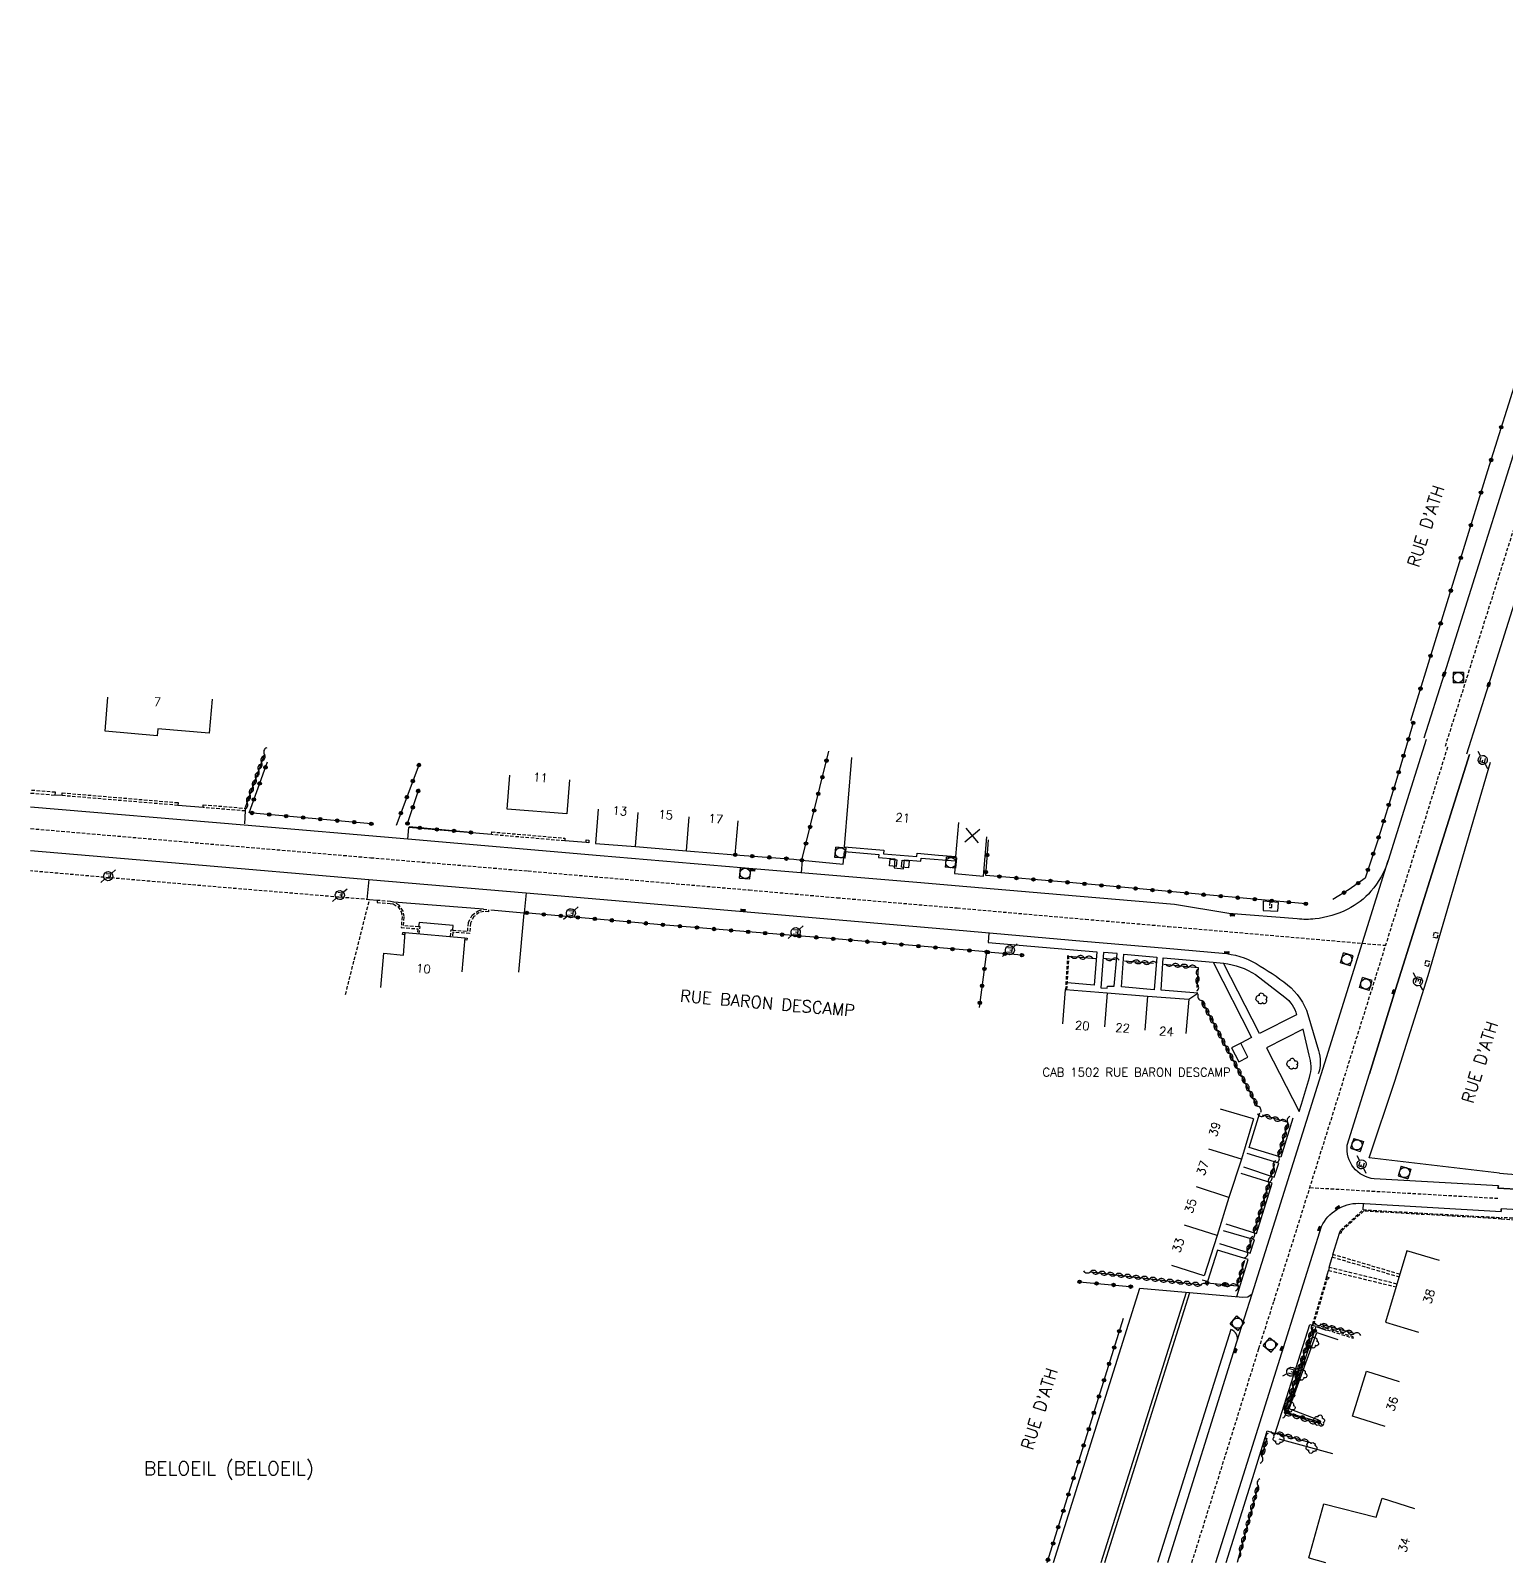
# Model space of a CAD drawing. Header units: millimetres. Extents: x 105000 to 106000, y 137997 to 139000.
# Drawn here: x 105000 to 105215.8, y 138000 to 138224 of the extents above; entities that cross this region are included whole.
import ezdxf
from ezdxf.enums import TextEntityAlignment as Align

# ---------------------------------------------------------------- set-up
doc = ezdxf.new("R2010")
doc.units = ezdxf.units.MM
doc.linetypes.add('DASHED', pattern=[0.75, 0.5, -0.25])
doc.layers.get('0').update_dxf_attribs({"linetype": 'CONTINUOUS'})
for name, color, linetype in [('W0001', 6, 'DASHED'), ('W0008', 7, 'CONTINUOUS'), ('W0100', 7, 'CONTINUOUS'), ('W0112', 1, 'DASHED'), ('W0300', 7, 'CONTINUOUS'), ('W0302', 3, 'CONTINUOUS'), ('W0310', 3, 'CONTINUOUS'), ('W0322', 7, 'CONTINUOUS'), ('W0330', 7, 'CONTINUOUS'), ('W0334', 7, 'CONTINUOUS'), ('W0400', 7, 'CONTINUOUS'), ('W0420', 7, 'CONTINUOUS'), ('W0471', 7, 'CONTINUOUS'), ('W0980', 7, 'CONTINUOUS'), ('W0984', 7, 'CONTINUOUS'), ('W0989', 7, 'CONTINUOUS'), ('W0991', 7, 'CONTINUOUS'), ('W1102', 7, 'CONTINUOUS')]:
    doc.layers.add(name, color=color, linetype=linetype)
doc.styles.get("Standard").update_dxf_attribs({"font": 'romans.shx', "width": 0.85})

# ---------------------------------------------------------------- blocks, each defined once
blk = doc.blocks.new('t322o')
at = {"color": 0, "linetype": 'Continuous'}
for radius in [0.25, 0.15]:
    blk.add_circle((0, 0), radius, dxfattribs=at)
blk = doc.blocks.new('t310o')
at = {"color": 0, "linetype": 'Continuous'}
for centre, start, end in [((-0.5, 0.38), 216.8699, 323.1304), ((0.5, -0.37), 36.8699, 143.1303)]:
    blk.add_arc(centre, 0.625, start, end, dxfattribs=at)
blk = doc.blocks.new('T300')
for p, q in [((-0.8, 0.51), (-0.86, 0.34)), ((-0.86, 0.34), (-0.86, 0.17)), ((-0.86, 0.17), (-0.74, 0.06)), ((-0.69, 0.63), (-0.8, 0.51)), ((-0.8, -0.06), (-0.74, 0.06)), ((-0.74, 0.06), (-0.69, 0.11)), ((-0.57, 0.69), (-0.69, 0.63)), ((-0.46, 0.69), (-0.57, 0.69)), ((-0.29, 0.63), (-0.46, 0.69)), ((-0.29, 0.63), (-0.17, 0.74)), ((-0.23, 0.57), (-0.29, 0.63)), ((-0.17, 0.74), (-0.06, 0.8)), ((-0.06, 0.8), (0.06, 0.8)), ((0.06, 0.8), (0.23, 0.74)), ((0.23, 0.74), (0.34, 0.63)), ((0.34, 0.63), (0.4, 0.51)), ((0.46, 0.46), (0.34, 0.46)), ((0.4, 0.51), (0.4, 0.46)), ((0.57, 0.4), (0.46, 0.46)), ((0.57, 0.4), (0.69, 0.29)), ((0.69, 0.29), (0.74, 0.17)), ((0.74, 0.06), (0.69, -0.17)), ((0.74, 0.17), (0.74, 0.06)), ((-0.8, -0.17), (-0.8, -0.06)), ((-0.8, -0.23), (-0.8, -0.17)), ((-0.74, -0.34), (-0.8, -0.23)), ((-0.69, -0.4), (-0.74, -0.34)), ((-0.51, -0.46), (-0.69, -0.4)), ((-0.4, -0.46), (-0.51, -0.46)), ((-0.4, -0.46), (-0.34, -0.46)), ((-0.34, -0.46), (-0.34, -0.4)), ((-0.34, -0.51), (-0.34, -0.46)), ((-0.29, -0.63), (-0.34, -0.51)), ((-0.17, -0.74), (-0.29, -0.63)), ((-0.06, -0.8), (-0.17, -0.74)), ((0.06, -0.8), (-0.06, -0.8)), ((0.17, -0.74), (0.06, -0.8)), ((0.23, -0.69), (0.17, -0.74)), ((0.29, -0.46), (0.23, -0.46)), ((0.29, -0.63), (0.23, -0.69)), ((0.46, -0.4), (0.29, -0.46)), ((0.34, -0.51), (0.29, -0.63)), ((0.34, -0.51), (0.34, -0.46)), ((0.57, -0.34), (0.46, -0.4)), ((0.63, -0.29), (0.57, -0.34)), ((0.69, -0.17), (0.63, -0.29))]:
    blk.add_line(p, q)
blk = doc.blocks.new('T471')
for p, q in [((-0.333334, 0.333334), (-0.333334, -0.333334)), ((-0.333334, 0.333334), (0.333334, 0.333334)), ((-0.333334, 0), (0, 0)), ((0.500001, 0.500001), (1.000002, 1.000002)), ((-0.500001, -0.500001), (-1.000002, -1.000002)), ((-0.333334, -0.333334), (0.333334, -0.333334))]:
    blk.add_line(p, q)
blk.add_ellipse((0, 0), major_axis=(0.471405, 0.471405), ratio=1, start_param=5.4977871438, end_param=11.780972451)
blk = doc.blocks.new('T420')
for p, q in [((0.75, 0.75), (-0.75, 0.75)), ((-0.75, 0.75), (-0.75, -0.75)), ((0.75, 0.75), (0.75, -0.75)), ((0.75, -0.75), (-0.75, -0.75))]:
    blk.add_line(p, q)
blk.add_ellipse((0, 0), major_axis=(-0.53, 0.53), ratio=1, start_param=3.926991, end_param=10.210176)
blk = doc.blocks.new('T400')
for p, q in [((-0.15, 0.3), (0.15, 0.3)), ((-0.15, -0.25), (-0.15, 0.3)), ((-0.15, 0.15), (0.15, 0.15)), ((-0.15, 0), (0.15, 0)), ((0.15, 0.3), (0.15, -0.25)), ((-0.15, -0.15), (0.15, -0.15)), ((-0.15, -0.25), (-0.15, -0.3)), ((-0.15, -0.3), (0.15, -0.3)), ((0.15, -0.3), (0.15, -0.25))]:
    blk.add_line(p, q)
blk = doc.blocks.new('t991o')
at = {"color": 0, "linetype": 'Continuous'}
for p, q in [((-1, 1), (1, -1)), ((-1, -1), (1, 1))]:
    blk.add_line(p, q, dxfattribs=at)
blk = doc.blocks.new('t112o')
at = {"color": 0, "linetype": 'Continuous'}
for p, q in [((-0.5, 0.5), (0.5, 0.5)), ((-0.5, -0.5), (-0.5, 0.5)), ((0.5, 0.5), (0.5, -0.5)), ((0.5, -0.5), (-0.5, -0.5))]:
    blk.add_line(p, q, dxfattribs=at)

msp = doc.modelspace()

# ---------------------------------------------------------------- linework, layer by layer
at = {"layer": 'W0001'}
msp.add_line((105192.53, 138072.24), (105207.26, 138119.23), dxfattribs=at)
for points in [[(105206.9, 138119.35), (105214.55, 138143.6), (105221.77, 138166.46)], [(105169.84, 138000), (105179.62, 138031.26), (105181.84, 138038.24), (105185.24, 138048.94), (105192.48, 138072.04)], [(105214.58, 138053.19), (105187.06, 138054.76)]]:
    msp.add_lwpolyline(points, dxfattribs=at)
msp.add_lwpolyline([(105000, 138107.3), (105022.56, 138105.36), (105049.73, 138103.04), (105072.74, 138101.1), (105105.06, 138098.32), (105117.92, 138097.19), (105135.51, 138095.69), (105154.28, 138094.04), (105166.35, 138092.99), (105198.17, 138090.23, -0.108503)], format="xyb", dxfattribs=at)
at = {"layer": 'W0008'}
for p, q in [((105205.76, 138103.26), (105210.41, 138118.11)), ((105199.61, 138083.76), (105205.76, 138103.26)), ((105233.35, 138053.69), (105214.59, 138054.73))]:
    msp.add_line(p, q, dxfattribs=at)
for points in [[(105220.92, 138174.9), (105206.71, 138129.87), (105203.75, 138120.51)], [(105210.05, 138118.22), (105213.24, 138128.35), (105222.81, 138158.65)], [(105166.32, 138000), (105176.42, 138032.27), (105178.64, 138039.26), (105182.03, 138049.95), (105189.27, 138073.05)]]:
    msp.add_lwpolyline(points, dxfattribs=at)
at = {"layer": 'W0008', "flags": 128}
for points in [[(105204.1, 138120.34), (105201.07, 138110.73), (105198.53, 138102.64, -0.103162), (105196, 138098.13, -0.09782), (105192.61, 138095.5, -0.089239), (105187.84, 138094.09, -0.051366), (105185.24, 138094.08), (105175.25, 138094.88), (105167.26, 138096.19), (105150.62, 138097.6), (105135.21, 138098.92), (105130.18, 138099.35), (105106.2, 138101.37), (105083.27, 138103.32), (105055.18, 138105.73), (105031.24, 138107.79), (105000, 138110.45, 0.007854)], [(105000, 138104.09), (105022.29, 138102.17), (105049.46, 138099.85), (105072.46, 138097.91), (105104.78, 138095.13), (105117.65, 138094), (105135.24, 138092.5), (105154, 138090.85), (105166.08, 138089.81), (105174.29, 138089.09, -0.108503), (105179.23, 138087.55, -0.037562), (105183.81, 138084.46, -0.151702), (105186.8, 138080.09), (105188.35, 138074.86, -0.151017), (105188.31, 138071.42, -14.017825)], [(105214.69, 138055.05), (105214.59, 138054.73), (105233.35, 138053.69), (105254.36, 138052.47), (105276.52, 138051.25), (105303.48, 138049.71), (105328.72, 138048.32), (105328.77, 138048.62), (105331.55, 138048.62, 0.177788), (105335.54, 138050.07, 0.085946), (105338.6, 138053.73, 0.118908), (105339.53, 138056.89), (105339.84, 138056.83), (105341.69, 138064.93), (105343.63, 138074.97)], [(105327.94, 138008.91), (105334.37, 138034.79), (105333.81, 138037.57, 0.081648), (105332.7, 138040.49, 0.054171), (105330.95, 138042.86, 0.100188), (105329.12, 138044.19, 0.013832), (105326.34, 138045.37), (105302.09, 138046.77), (105276.9, 138048.2), (105254, 138049.5), (105233.3, 138050.63), (105215.08, 138051.68), (105215.05, 138051.3)]]:
    msp.add_lwpolyline(points, format="xyb", dxfattribs=at)
msp.add_lwpolyline([(105210.41, 138118.11), (105205.76, 138103.26), (105199.61, 138083.76), (105195.79, 138071.44)], dxfattribs=at)
at = {"layer": 'W0008'}
for points in [[(105214.69, 138055.05), (105196.46, 138056.08, -0.41591), (105192.55, 138061), (105195.79, 138071.44)], [(105173.31, 138000), (105177.36, 138012.79), (105183.5, 138032.34), (105188.78, 138049.12, -0.290149), (105194.22, 138052.51), (105215.05, 138051.3)]]:
    msp.add_lwpolyline(points, format="xyb", dxfattribs=at)
at = {"layer": 'W0100'}
for p, q in [((105189.27, 138073.05), (105198.53, 138102.64)), ((105195.79, 138071.44), (105199.61, 138083.76)), ((105178.83, 138064.86), (105174.03, 138066.27)), ((105214.59, 138054.73), (105214.69, 138055.05)), ((105215.05, 138051.3), (105215.08, 138051.68)), ((105171.64, 138041.9), (105166.88, 138043.42)), ((105186.93, 138000.68), (105189.14, 138008.58)), ((105189.14, 138008.58), (105196.76, 138006.62)), ((105196.76, 138006.62), (105197.64, 138009.39)), ((105197.64, 138009.39), (105202.4, 138007.88)), ((105186.93, 138000.68), (105189.36, 138000))]:
    msp.add_line(p, q, dxfattribs=at)
for points in [[(105026.53, 138126.22), (105026.1, 138121.24), (105018.58, 138121.88), (105018.49, 138120.87), (105010.88, 138121.52), (105011.31, 138126.51)], [(105120.07, 138117.68), (105118.96, 138104.61), (105124.76, 138104.12), (105124.71, 138103.62), (105129.59, 138103.2), (105129.64, 138103.7), (105132.78, 138103.42), (105135.31, 138103.2), (105135.1, 138100.72), (105139.37, 138100.34), (105139.85, 138106.1)], [(105078.83, 138114.43), (105078.44, 138109.45), (105069.67, 138110.14), (105070.07, 138115.13)], [(105083, 138110.13), (105082.6, 138105.14), (105088.45, 138104.67), (105095.91, 138104.06), (105103.05, 138103.47), (105103.46, 138108.45)], [(105051.21, 138084.08), (105051.64, 138089.06), (105054.51, 138088.81), (105054.79, 138092.08), (105063.49, 138091.32), (105063.06, 138086.34)], [(105150.95, 138078.77), (105151.34, 138083.76), (105157.46, 138083.28), (105163.35, 138082.81), (105169.36, 138082.33), (105168.96, 138077.34)], [(105178.83, 138064.86), (105177.1, 138058.98), (105175.25, 138053.37), (105173.53, 138047.79), (105171.64, 138041.9)], [(105206.05, 138044.13), (105201.25, 138045.55), (105198.16, 138035.1), (105202.95, 138033.68)], [(105198.07, 138019.89), (105193.3, 138021.39), (105195.37, 138027.97), (105200.14, 138026.47)]]:
    msp.add_lwpolyline(points, dxfattribs=at)
msp.add_lwpolyline([(105178.03, 138073.87), (105176.97, 138075.92), (105175.63, 138075.23), (105176.69, 138073.17)], close=True, dxfattribs=at)
at = {"layer": 'W0112'}
msp.add_line((105189.72, 138041.68), (105189.9, 138041.65), dxfattribs=at)
for points in [[(105003.58, 138112.2), (105003.62, 138112.6), (105000, 138112.9)], [(105000, 138112.5), (105003.58, 138112.2)], [(105046.05, 138083.04), (105049.56, 138096.9), (105023.47, 138099.07), (105000, 138101.11)], [(105056.83, 138091.9), (105056.95, 138092.92), (105056.71, 138092.93), (105056.72, 138092.92), (105054.51, 138093.11), (105054.63, 138094.44), (105054.47, 138095.24), (105053.91, 138096.1), (105053.13, 138096.56), (105052.62, 138096.64), (105050.68, 138096.8), (105050.66, 138096.5), (105052.58, 138096.35), (105053.03, 138096.27), (105053.7, 138095.88), (105054.18, 138095.13), (105054.32, 138094.42), (105054.19, 138092.84), (105056.61, 138092.63), (105056.53, 138091.93)], [(105061.39, 138091.51), (105061.5, 138092.51), (105061.74, 138092.47), (105061.73, 138092.43), (105063.92, 138092.29), (105064.02, 138093.57), (105064.57, 138094.63), (105065.46, 138095.29), (105066.23, 138095.49), (105066.98, 138095.44), (105066.96, 138095.14), (105066.26, 138095.19), (105065.59, 138095.01), (105064.81, 138094.43), (105064.32, 138093.49), (105064.19, 138091.97), (105061.76, 138092.13), (105061.69, 138091.48)], [(105054.77, 138091.78), (105054.37, 138091.82), (105054.41, 138092.11), (105054.79, 138092.08)], [(105063.49, 138091.32), (105063.84, 138091.29), (105063.81, 138090.99), (105063.46, 138091.02)], [(105151.54, 138083.74), (105151.85, 138088.65), (105151.65, 138088.7), (105151.34, 138083.76)], [(105191.42, 138048.16), (105191.55, 138048.55), (105194.86, 138051.56), (105215.09, 138050.41)], [(105215.1, 138050.22), (105194.93, 138051.37), (105191.71, 138048.44), (105191.6, 138048.1), (105191.42, 138048.16)], [(105215.08, 138050.22), (105217.47, 138050.08), (105233.29, 138049.17), (105233.3, 138049.35), (105217.49, 138050.27), (105215.09, 138050.41)], [(105200.24, 138042.12), (105190.46, 138045.02), (105190.35, 138044.65), (105200.13, 138041.75)], [(105199.82, 138040.7), (105189.9, 138043.13), (105189.79, 138042.7), (105199.69, 138040.28)], [(105189.72, 138041.68), (105189.53, 138041.72), (105187.42, 138034.7), (105193.43, 138032.78), (105193.48, 138032.95), (105187.66, 138034.82), (105189.66, 138041.5), (105189.85, 138041.47), (105189.9, 138041.65)]]:
    msp.add_lwpolyline(points, dxfattribs=at)
for points in [[(105021.56, 138111.09), (105021.53, 138110.69), (105004.59, 138112.12), (105004.62, 138112.52)], [(105031.42, 138110.27), (105031.39, 138109.87), (105025.21, 138110.38), (105025.24, 138110.78)], [(105078.14, 138105.89), (105078.11, 138105.5), (105067.4, 138106.41), (105067.44, 138106.81)], [(105081.65, 138105.62), (105081.62, 138105.22), (105081.22, 138105.25), (105081.25, 138105.65)], [(105181.54, 138096.53), (105181.22, 138096.55), (105181.18, 138095.78), (105181.5, 138095.76)], [(105205.69, 138091.28), (105205.87, 138091.95), (105205.24, 138092.12), (105205.06, 138091.45)], [(105204.45, 138087.13), (105204.66, 138087.8), (105204.04, 138088.01), (105203.83, 138087.35)]]:
    msp.add_lwpolyline(points, close=True, dxfattribs=at)
at = {"layer": 'W0302'}
for points in [[(105188.4, 138020.79), (105184.04, 138022.46), (105188.12, 138033.61), (105191.19, 138032.59)], [(105182.53, 138018.05), (105190.39, 138015.9)]]:
    msp.add_lwpolyline(points, dxfattribs=at)
at = {"layer": 'W0310'}
for points in [[(105034.18, 138118.16), (105031.39, 138110.37)], [(105151.85, 138088.65), (105155.72, 138088.29)], [(105156.96, 138088.34), (105158.63, 138088.13)], [(105159.97, 138087.95), (105164.21, 138087.6)], [(105165.73, 138087.49), (105170.76, 138086.99), (105170.56, 138084.06)], [(105171.22, 138082.16), (105179.44, 138066.68)], [(105182.5, 138059.41), (105183.89, 138064.31), (105180.13, 138065.41)], [(105181.45, 138056.57), (105181.98, 138058.3)], [(105178.92, 138048.28), (105181.13, 138055.49)], [(105177.94, 138045.52), (105178.57, 138047.18)], [(105154.99, 138042.5), (105171.3, 138040.57)], [(105174.21, 138040.65), (105176.45, 138040.43), (105177.59, 138044.2)], [(105187.9, 138020.38), (105183.37, 138021.88), (105187.55, 138034.45)], [(105193.56, 138033.46), (105188.57, 138034.83)], [(105180.08, 138015.49), (105180.83, 138018.23)], [(105182.33, 138018.9), (105186.99, 138017.57)], [(105179.5, 138011.23), (105176.43, 138000)]]:
    msp.add_lwpolyline(points, dxfattribs=at)
at = {"layer": 'W0322'}
for points in [[(105221.4, 138223.98), (105233.28, 138220.15), (105229.73, 138210.62), (105224.4, 138195.49), (105217.77, 138174.62), (105213.08, 138159.59), (105213.08, 138159.59), (105201.81, 138123.05)], [(105202.2, 138122.75), (105199.64, 138114.11), (105196.96, 138105.48), (105195.18, 138100.06), (105192.83, 138098.37), (105190.42, 138096.94)], [(105112.8, 138102.67), (105116.73, 138118.63)], [(105049.82, 138108.01), (105031.94, 138109.62), (105034.64, 138117.06)], [(105056.78, 138116.59), (105053.47, 138107.74)], [(105055.12, 138108.04), (105056.8, 138113.17)], [(105064.4, 138106.74), (105055.35, 138107.53)], [(105186.49, 138096.31), (105171.4, 138097.65), (105151.32, 138099.47), (105139.67, 138100.45), (105140.08, 138105.67)], [(105103.05, 138103.47), (105111.62, 138102.81)], [(105139.8, 138089.26), (105118.14, 138091.12), (105091.68, 138093.29), (105072.24, 138094.99)], [(105139.8, 138089.26), (105138.73, 138081.12)], [(105144.98, 138088.79), (105139.88, 138089.23)], [(105153.4, 138041.03), (105161.26, 138040.28)], [(105172.05, 138040.86), (105176.45, 138040.43)], [(105148.67, 138000), (105148.71, 138000.13), (105159.81, 138035.71)], [(105188.4, 138020.53), (105183.77, 138021.85), (105188, 138034.47), (105189.48, 138033.96)]]:
    msp.add_lwpolyline(points, dxfattribs=at)
at = {"layer": 'W0330'}
for points in [[(105199.53, 138070.34), (105204.36, 138085.81), (105213.51, 138116.99)], [(105214.81, 138056.93), (105254.71, 138053.65), (105276.45, 138052.33), (105303.92, 138050.74), (105328.61, 138049.8), (105333.35, 138050.27), (105336.88, 138052.06), (105340.85, 138065.22), (105343.21, 138075.04)], [(105214.81, 138056.93), (105195.76, 138059.13), (105199.53, 138070.34)]]:
    msp.add_lwpolyline(points, dxfattribs=at)
at = {"layer": 'W0334'}
for points in [[(105004.59, 138112.12), (105003.58, 138112.2)], [(105025.21, 138110.38), (105021.53, 138110.69)], [(105031.39, 138109.87), (105031.29, 138108)], [(105067.4, 138106.41), (105055.25, 138107.48), (105055.12, 138105.74)], [(105081.22, 138105.25), (105078.11, 138105.5)], [(105111.62, 138102.81), (105112.8, 138102.67), (105118.85, 138102.11), (105119, 138103.96), (105124.03, 138103.52), (105124, 138103.08), (105126.38, 138102.87), (105126.27, 138101.54), (105127.67, 138101.42), (105127.8, 138102.74), (105130.19, 138102.54), (105130.25, 138102.99), (105135.26, 138102.56)], [(105112.85, 138102.67), (105112.7, 138100.82)], [(105049.21, 138096.93), (105049.5, 138099.85)], [(105050.68, 138096.8), (105049.56, 138096.9)], [(105066.23, 138095.49), (105053.13, 138096.56)], [(105072.24, 138094.99), (105072.5, 138097.91)], [(105061.74, 138092.47), (105061.77, 138093.11), (105056.8, 138093.55), (105056.71, 138092.93)], [(105072.14, 138094.94), (105067.28, 138095.36)], [(105072.14, 138094.94), (105071.35, 138086.31)], [(105140.14, 138092.07), (105140.03, 138090.64), (105155.95, 138089.26), (105155.52, 138084.42), (105151.64, 138084.74)], [(105172.96, 138087.77), (105178.56, 138076.76), (105176.97, 138075.92)], [(105184.59, 138064.94), (105182.84, 138059.23), (105178.22, 138060.67), (105179.74, 138065.72)], [(105177.36, 138057.85), (105181.85, 138056.35), (105182.54, 138058.38), (105177.93, 138059.78)], [(105174.77, 138049.48), (105179.26, 138048.08), (105181.59, 138055.45), (105177.05, 138056.85)], [(105194.86, 138051.56), (105194.9, 138052.47)], [(105173.87, 138046.64), (105178.33, 138045.2), (105178.98, 138047.18), (105174.46, 138048.49)], [(105190.46, 138045.02), (105191.42, 138048.16)], [(105176.38, 138038.88), (105178.05, 138044.28), (105173.56, 138045.66), (105172.09, 138041.07), (105171.33, 138041.27)], [(105189.9, 138043.13), (105190.35, 138044.65)], [(105189.53, 138041.72), (105189.79, 138042.7)], [(105149.57, 138000), (105162.19, 138040.11), (105177.27, 138038.8), (105177.99, 138038.81), (105178.64, 138039.26)], [(105156.56, 138000), (105169.03, 138039.52)], [(105157.08, 138000), (105169.52, 138039.47)], [(105174.84, 138000), (105178.73, 138012.42), (105180.76, 138018.91), (105180.85, 138019.22), (105182.02, 138018.86), (105187.1, 138034.77), (105187.42, 138034.7)]]:
    msp.add_lwpolyline(points, dxfattribs=at)
for points in [[(105182.4, 138095.21), (105182.49, 138096.51), (105180.24, 138096.67), (105180.24, 138095.33)], [(105156.9, 138089.17), (105156.49, 138084.02), (105157.46, 138083.94), (105157.49, 138084.25), (105158.46, 138084.24), (105158.92, 138089.02)], [(105159.85, 138088.93), (105164.7, 138088.5), (105164.29, 138083.74), (105159.52, 138084.14)]]:
    msp.add_lwpolyline(points, close=True, dxfattribs=at)
at = {"layer": 'W0334', "flags": 128}
for points in [[(105169.36, 138082.33), (105170.72, 138083.24), (105165.33, 138083.68), (105165.65, 138088.41), (105172.96, 138087.77), (105174.47, 138087.6, -0.116735), (105179.12, 138085.94), (105183.4, 138082.67, -0.168233), (105185.13, 138080.08), (105179.7, 138077.32), (105174.47, 138087.6)], [(105185.52, 138065.91), (105185.84, 138066.98), (105187.03, 138070.92, 0.154418), (105186.98, 138074.18), (105186.12, 138077.97), (105180.76, 138075.24), (105185.52, 138065.91)]]:
    msp.add_lwpolyline(points, format="xyb", dxfattribs=at)
at = {"layer": 'W0334'}
msp.add_lwpolyline([(105176.42, 138032.27, 0.408697), (105175.53, 138034.06), (105164.81, 138000)], format="xyb", dxfattribs=at)
at = {"layer": 'W1102'}
for p, q in [((105088.45, 138104.67), (105088.86, 138109.65)), ((105095.91, 138104.06), (105096.32, 138109.04)), ((105135.31, 138103.2), (105135.76, 138108.18)), ((105157.46, 138083.28), (105157.06, 138078.29)), ((105163.35, 138082.81), (105162.95, 138077.83)), ((105177.1, 138058.98), (105172.3, 138060.4)), ((105175.25, 138053.37), (105170.5, 138054.93)), ((105173.53, 138047.79), (105168.76, 138049.32))]:
    msp.add_line(p, q, dxfattribs=at)

# ---------------------------------------------------------------- block references
at = {"layer": 'W0112'}
for p, rotation in [((105126.15, 138102.29), 174.0749601918979), ((105127.92, 138102.12), 265.0205448450641)]:
    msp.add_blockref('t112o', p, dxfattribs=dict(at, rotation=rotation))
at = {"layer": 'W0300'}
for p, rotation in [((105179.95, 138082.46), 175.004180231597), ((105184.46, 138072.93), 175.004180231597), ((105187.59, 138032.17), 69.8829611823673), ((105185.88, 138027.47), 69.8829611823673), ((105184.16, 138022.78), 69.8829611823673), ((105188.4, 138020.79), 158.938951568702), ((105182.53, 138018.05), 344.691704341808), ((105187.36, 138016.73), 344.691704341808)]:
    msp.add_blockref('T300', p, dxfattribs=dict(at, rotation=rotation))
at = {"layer": 'W0310'}
for p, rotation in [((105034.18, 138118.16), 250.329591816368), ((105033.34, 138115.81), 250.329591816368), ((105033.76, 138116.98), 250.329591816368), ((105032.5, 138113.45), 250.329591816368), ((105032.92, 138114.63), 250.329591816368), ((105031.65, 138111.1), 250.329591816368), ((105032.07, 138112.28), 250.329591816368), ((105153.09, 138088.53), 354.770195833), ((105154.34, 138088.42), 354.770195833), ((105158.2, 138088.18), 352.713485098819), ((105161.21, 138087.85), 355.297903955247), ((105162.46, 138087.75), 355.297903955247), ((105163.71, 138087.65), 355.297903955247), ((105166.97, 138087.37), 354.380200295439), ((105168.22, 138087.24), 354.380200295439), ((105169.46, 138087.12), 354.380200295439), ((105170.68, 138085.8), 266.202494366201), ((105170.6, 138084.55), 266.202494366201), ((105171.22, 138082.16), 297.941072887075), ((105171.81, 138081.06), 297.941072887075), ((105172.4, 138079.95), 297.941072887075), ((105172.98, 138078.85), 297.941072887075), ((105173.57, 138077.75), 297.941072887075), ((105174.15, 138076.64), 297.941072887075), ((105174.74, 138075.54), 297.941072887075), ((105175.32, 138074.43), 297.941072887075), ((105175.91, 138073.33), 297.941072887075), ((105176.5, 138072.22), 297.941072887075), ((105177.08, 138071.12), 297.941072887075), ((105177.67, 138070.02), 297.941072887075), ((105178.25, 138068.91), 297.941072887075), ((105178.84, 138067.81), 297.941072887075), ((105179.42, 138066.7), 297.941072887075), ((105180.38, 138065.34), 163.680874440199), ((105181.58, 138064.99), 163.680874440199), ((105182.78, 138064.63), 163.680874440199), ((105183.87, 138064.22), 74.07129241469491), ((105183.18, 138061.82), 74.07129241469491), ((105183.53, 138063.02), 74.07129241469491), ((105182.5, 138059.41), 74.07129241469491), ((105182.84, 138060.61), 74.07129241469491), ((105181.81, 138057.76), 72.8989006103402), ((105181.12, 138055.45), 72.9573293608869), ((105181.45, 138056.57), 72.8989006103402), ((105180.39, 138053.06), 72.9573293608869), ((105180.75, 138054.26), 72.9573293608869), ((105179.66, 138050.67), 72.9573293608869), ((105180.02, 138051.87), 72.9573293608869), ((105178.92, 138048.28), 72.9573293608869), ((105179.29, 138049.48), 72.9573293608869), ((105177.94, 138045.52), 69.40033943795672), ((105178.38, 138046.69), 69.40033943795672), ((105154.99, 138042.5), 353.276000876376), ((105156.23, 138042.35), 353.276000876376), ((105157.47, 138042.2), 353.276000876376), ((105158.71, 138042.06), 353.276000876376), ((105159.95, 138041.91), 353.276000876376), ((105161.19, 138041.76), 353.276000876376), ((105176.88, 138041.87), 73.25049229277221), ((105177.24, 138043.07), 73.25049229277221), ((105162.43, 138041.62), 353.276000876376), ((105163.68, 138041.47), 353.276000876376), ((105164.92, 138041.32), 353.276000876376), ((105166.16, 138041.18), 353.276000876376), ((105167.4, 138041.03), 353.276000876376), ((105168.64, 138040.89), 353.276000876376), ((105169.88, 138040.74), 353.276000876376), ((105171.12, 138040.59), 353.276000876376), ((105174.21, 138040.65), 354.359920339227), ((105175.46, 138040.53), 354.359920339227), ((105176.52, 138040.67), 73.25049229277221), ((105188.74, 138034.78), 164.705661023938), ((105186.99, 138032.77), 71.5900939343058), ((105187.39, 138033.96), 71.5900939343058), ((105189.95, 138034.45), 164.705661023938), ((105191.15, 138034.12), 164.705661023938), ((105192.36, 138033.79), 164.705661023938), ((105193.56, 138033.46), 164.705661023938), ((105186.2, 138030.4), 71.5900939343058), ((105186.6, 138031.58), 71.5900939343058), ((105185.41, 138028.02), 71.5900939343058), ((105185.81, 138029.21), 71.5900939343058), ((105184.62, 138025.65), 71.5900939343058), ((105185.02, 138026.84), 71.5900939343058), ((105183.83, 138023.28), 71.5900939343058), ((105184.23, 138024.47), 71.5900939343058), ((105183.44, 138022.09), 71.5900939343058), ((105184.34, 138021.56), 161.671643971567), ((105185.53, 138021.17), 161.671643971567), ((105186.72, 138020.77), 161.671643971567), ((105187.9, 138020.38), 161.671643971567), ((105180.41, 138016.7), 74.78770747913529), ((105180.74, 138017.9), 74.78770747913529), ((105182.33, 138018.9), 344.001056202375), ((105183.53, 138018.56), 344.001056202375), ((105184.73, 138018.21), 344.001056202375), ((105185.94, 138017.87), 344.001056202375), ((105180.08, 138015.49), 74.78770747913529), ((105179.17, 138010.03), 254.703747808738), ((105179.5, 138011.23), 254.703747808738), ((105178.52, 138007.62), 254.703747808738), ((105178.84, 138008.82), 254.703747808738), ((105177.86, 138005.21), 254.703747808738), ((105178.19, 138006.41), 254.703747808738), ((105177.53, 138004), 254.703747808738), ((105176.87, 138001.59), 254.703747808738), ((105177.2, 138002.79), 254.703747808738)]:
    msp.add_blockref('t310o', p, dxfattribs=dict(at, rotation=rotation))
at = {"layer": 'W0322'}
for p, rotation in [((105215.07, 138165.98), 252.6799484113927), ((105213.59, 138161.2), 252.6799484113927), ((105212.11, 138156.43), 252.8573976025792), ((105210.63, 138151.65), 252.8573976025792), ((105209.16, 138146.87), 252.8573976025792), ((105207.69, 138142.09), 252.8573976025792), ((105206.21, 138137.31), 252.8573976025792), ((105204.74, 138132.54), 252.8573976025792), ((105203.26, 138127.76), 252.8573976025792), ((105202.2, 138122.75), 253.519045472305), ((105201.49, 138120.35), 253.519045472305), ((105200.78, 138117.95), 253.519045472305), ((105034.35, 138116.25), 70.05541773350701), ((105056.78, 138116.59), 249.495611452347), ((105116.39, 138117.23), 76.1516413693722), ((105033.49, 138113.9), 70.05541773350701), ((105055.9, 138114.25), 249.495611452347), ((105115.79, 138114.81), 76.1516413693722), ((105200.07, 138115.55), 253.519045472305), ((105032.64, 138111.55), 70.05541773350701), ((105055.03, 138111.9), 249.495611452347), ((105056.67, 138112.79), 71.8562000790963), ((105115.19, 138112.38), 76.1516413693722), ((105199.35, 138113.16), 252.751921217207), ((105032.39, 138109.58), 174.853827726021), ((105034.88, 138109.36), 174.853827726021), ((105037.37, 138109.13), 174.853827726021), ((105054.15, 138109.56), 249.495611452347), ((105055.9, 138110.41), 71.8562000790963), ((105114.59, 138109.95), 76.1516413693722), ((105198.61, 138110.77), 252.751921217207), ((105039.86, 138108.91), 174.853827726021), ((105042.35, 138108.68), 174.853827726021), ((105044.84, 138108.46), 174.853827726021), ((105047.33, 138108.24), 174.853827726021), ((105049.82, 138108.01), 174.853827726021), ((105055.12, 138108.04), 71.8562000790963), ((105056.92, 138107.39), 175.053797650668), ((105059.42, 138107.18), 175.053797650668), ((105061.91, 138106.96), 175.053797650668), ((105064.4, 138106.74), 175.053797650668), ((105113.99, 138107.53), 76.1516413693722), ((105197.87, 138108.39), 252.751921217207), ((105113.39, 138105.1), 76.1516413693722), ((105197.13, 138106), 252.751921217207), ((105103.05, 138103.47), 355.63340274157), ((105105.54, 138103.28), 355.63340274157), ((105108.03, 138103.09), 355.63340274157), ((105110.52, 138102.9), 355.63340274157), ((105112.8, 138102.67), 76.1516413693722), ((105139.9, 138103.43), 85.52626088342981), ((105196.35, 138103.62), 251.737100525254), ((105139.71, 138100.94), 85.52626088342981), ((105141.67, 138100.28), 175.21576717134), ((105144.16, 138100.07), 175.21576717134), ((105195.57, 138101.25), 251.737100525254), ((105146.65, 138099.86), 175.21576717134), ((105149.14, 138099.65), 175.21576717134), ((105151.63, 138099.44), 174.805622561767), ((105154.12, 138099.22), 174.805622561767), ((105156.61, 138098.99), 174.805622561767), ((105159.1, 138098.76), 174.805622561767), ((105161.59, 138098.54), 174.805622561767), ((105164.08, 138098.31), 174.805622561767), ((105166.57, 138098.08), 174.805622561767), ((105169.06, 138097.86), 174.805622561767), ((105192.09, 138097.93), 210.6192156011959), ((105194.16, 138099.33), 215.878688548131), ((105171.55, 138097.63), 174.930215474615), ((105174.04, 138097.41), 174.930215474615), ((105176.53, 138097.19), 174.930215474615), ((105179.02, 138096.97), 174.930215474615), ((105181.51, 138096.75), 174.930215474615), ((105184, 138096.53), 174.930215474615), ((105186.49, 138096.31), 174.930215474615), ((105072.55, 138094.97), 174.994861401001), ((105075.04, 138094.75), 174.994861401001), ((105077.53, 138094.53), 174.994861401001), ((105080.02, 138094.31), 174.994861401001), ((105082.51, 138094.09), 174.994861401001), ((105085, 138093.88), 174.994861401001), ((105087.49, 138093.66), 174.994861401001), ((105089.98, 138093.44), 174.994861401001), ((105092.47, 138093.23), 175.308617363778), ((105094.96, 138093.02), 175.308617363778), ((105097.45, 138092.82), 175.308617363778), ((105099.95, 138092.61), 175.308617363778), ((105102.44, 138092.41), 175.308617363778), ((105104.93, 138092.2), 175.308617363778), ((105107.42, 138092), 175.308617363778), ((105109.91, 138091.79), 175.308617363778), ((105112.4, 138091.59), 175.308617363778), ((105114.9, 138091.39), 175.308617363778), ((105117.39, 138091.18), 175.308617363778), ((105119.88, 138090.97), 175.083563856916), ((105122.37, 138090.76), 175.083563856916), ((105124.86, 138090.54), 175.083563856916), ((105127.35, 138090.33), 175.083563856916), ((105129.84, 138090.11), 175.083563856916), ((105132.33, 138089.9), 175.083563856916), ((105134.82, 138089.68), 175.083563856916), ((105137.31, 138089.47), 175.083563856916), ((105139.8, 138089.26), 262.489810216136), ((105139.99, 138089.22), 175.032634561884), ((105142.49, 138089), 175.032634561884), ((105144.98, 138088.79), 175.032634561884), ((105139.48, 138086.78), 262.489810216136), ((105139.15, 138084.3), 262.489810216136), ((105138.82, 138081.82), 262.489810216136), ((105153.4, 138041.03), 354.582741321481), ((105155.89, 138040.79), 354.582741321481), ((105158.38, 138040.56), 354.582741321481), ((105160.87, 138040.32), 354.582741321481), ((105172.05, 138040.86), 354.422460316006), ((105174.53, 138040.62), 354.422460316006), ((105159.21, 138033.8), 72.68153652591292), ((105187.8, 138033.87), 71.4717656003555), ((105158.47, 138031.41), 72.68153652591292), ((105187, 138031.5), 71.4717656003555), ((105157.72, 138029.03), 72.68153652591292), ((105186.21, 138029.13), 71.4717656003555), ((105156.98, 138026.64), 72.68153652591292), ((105185.42, 138026.76), 71.4717656003555), ((105156.24, 138024.25), 72.68153652591292), ((105184.62, 138024.39), 71.4717656003555), ((105155.49, 138021.87), 72.68153652591292), ((105183.83, 138022.02), 71.4717656003555), ((105154.75, 138019.48), 72.68153652591292), ((105186, 138021.21), 164.067013062855), ((105188.4, 138020.53), 164.067013062855), ((105154, 138017.09), 72.68153652591292), ((105153.26, 138014.71), 72.68153652591292), ((105152.52, 138012.32), 72.68153652591292), ((105151.77, 138009.93), 72.68153652591292), ((105151.03, 138007.55), 72.68153652591292), ((105150.28, 138005.16), 72.68153652591292), ((105149.54, 138002.77), 72.68153652591292), ((105148.79, 138000.39), 72.68153652591292)]:
    msp.add_blockref('t322o', p, dxfattribs=dict(at, rotation=rotation))
at = {"layer": 'W0400'}
for p, rotation in [((105206.71, 138129.87), 342.4878178631239), ((105213.24, 138128.35), 162.4878178634347), ((105105.58, 138101.26), 265.193659871245), ((105104.17, 138095.35), 264.978599963028), ((105175.73, 138094.66), 265.402281888109), ((105174.94, 138089.16), 83.05225555241351), ((105199.33, 138083.4), 162.6527453854977), ((105191.14, 138051.87), 123.4581472602201), ((105188.49, 138048.79), 162.5496153645206), ((105176.17, 138030.93), 162.9460878915167), ((105182.99, 138031.25), 162.5436582741975)]:
    msp.add_blockref('T400', p, dxfattribs=dict(at, rotation=rotation))
at = {"layer": 'W0420'}
msp.add_blockref('T420', (105208.78, 138129.38), dxfattribs=at)
for p, rotation in [((105118.44, 138103.76), 265.135068957569), ((105134.57, 138102.32), 355.118249131434), ((105104.5, 138100.74), 175.193659871245), ((105192.48, 138088.17), 253.118577958091), ((105195.26, 138084.57), 253.118577958091), ((105193.97, 138061.05), 71.4390487880608), ((105200.93, 138057), 72.65583627482559), ((105176.48, 138034.97), 140.082904771953), ((105181.32, 138031.8), 140.082904771953)]:
    msp.add_blockref('T420', p, dxfattribs=dict(at, rotation=rotation))
at = {"layer": 'W0471'}
for p, rotation in [((105212.37, 138117.33), 73.6388480430243), ((105011.35, 138100.34), 175.116575685511), ((105045.22, 138097.57), 175.173074161778), ((105079.01, 138094.92), 175.308617363778), ((105111.88, 138092.15), 175.083563856915), ((105143.21, 138089.52), 175.118184109624), ((105202.88, 138084.95), 253.118577958091), ((105194.65, 138058.2), 71.4390487880608), ((105184.36, 138027.87), 161.671643971567)]:
    msp.add_blockref('T471', p, dxfattribs=dict(at, rotation=rotation))
at = {"layer": 'W0991', "rotation": 84.94694949453962}
msp.add_blockref('t991o', (105137.73, 138106.29), dxfattribs=at)

# ---------------------------------------------------------------- texts
at = {"layer": 'W0980'}
msp.add_text('BELOEIL (BELOEIL)', height=2, dxfattribs=at).set_placement((105029, 138013.61), align=Align.MIDDLE)
at = {"layer": 'W0984'}
msp.add_text('CAB 1502 RUE BARON DESCAMP', height=1.25, dxfattribs=at).set_placement((105161.74, 138071.67), align=Align.MIDDLE)
at = {"layer": 'W0989'}
for s, rotation, p in [("RUE D'ATH", 72, (105204.04, 138151.55)), ('RUE BARON DESCAMP', 355.054, (105107.76, 138081.78)), ("RUE D'ATH", 72.6137, (105211.93, 138073.16)), ("RUE D'ATH", 72.488, (105147.53, 138022.47))]:
    msp.add_text(s, height=1.75, rotation=rotation, dxfattribs=at).set_placement(p, align=Align.MIDDLE)
at = {"layer": 'W0991'}
for s, rotation, p in [('7', 355.0878, (105018.52, 138125.83)), ('11', 355.4908, (105074.57, 138114.77)), ('13', 355.3137, (105086.17, 138109.88)), ('15', 355.3137, (105092.88, 138109.32)), ('17', 355.3137, (105100.2, 138108.72)), ('21', 355.1351, (105127.55, 138108.88)), ('10', 355.026, (105057.45, 138086.81)), ('20', 355.4679, (105153.8, 138078.48)), ('22', 355.4679, (105159.7, 138078.14)), ('24', 355.4679, (105166.12, 138077.64)), ('39', 73.5739, (105173.16, 138063.33)), ('37', 71.8104, (105171.4, 138057.66)), ('35', 72.8006, (105169.63, 138052.12)), ('33', 72.2239, (105167.82, 138046.37)), ('38', 73.4969, (105204.5, 138038.9)), ('36', 72.5579, (105199.11, 138023.18)), ('34', 73.8568, (105200.86, 138002.55))]:
    msp.add_text(s, height=1.25, rotation=rotation, dxfattribs=at).set_placement(p, align=Align.MIDDLE)

doc.saveas('drawing.dxf')
